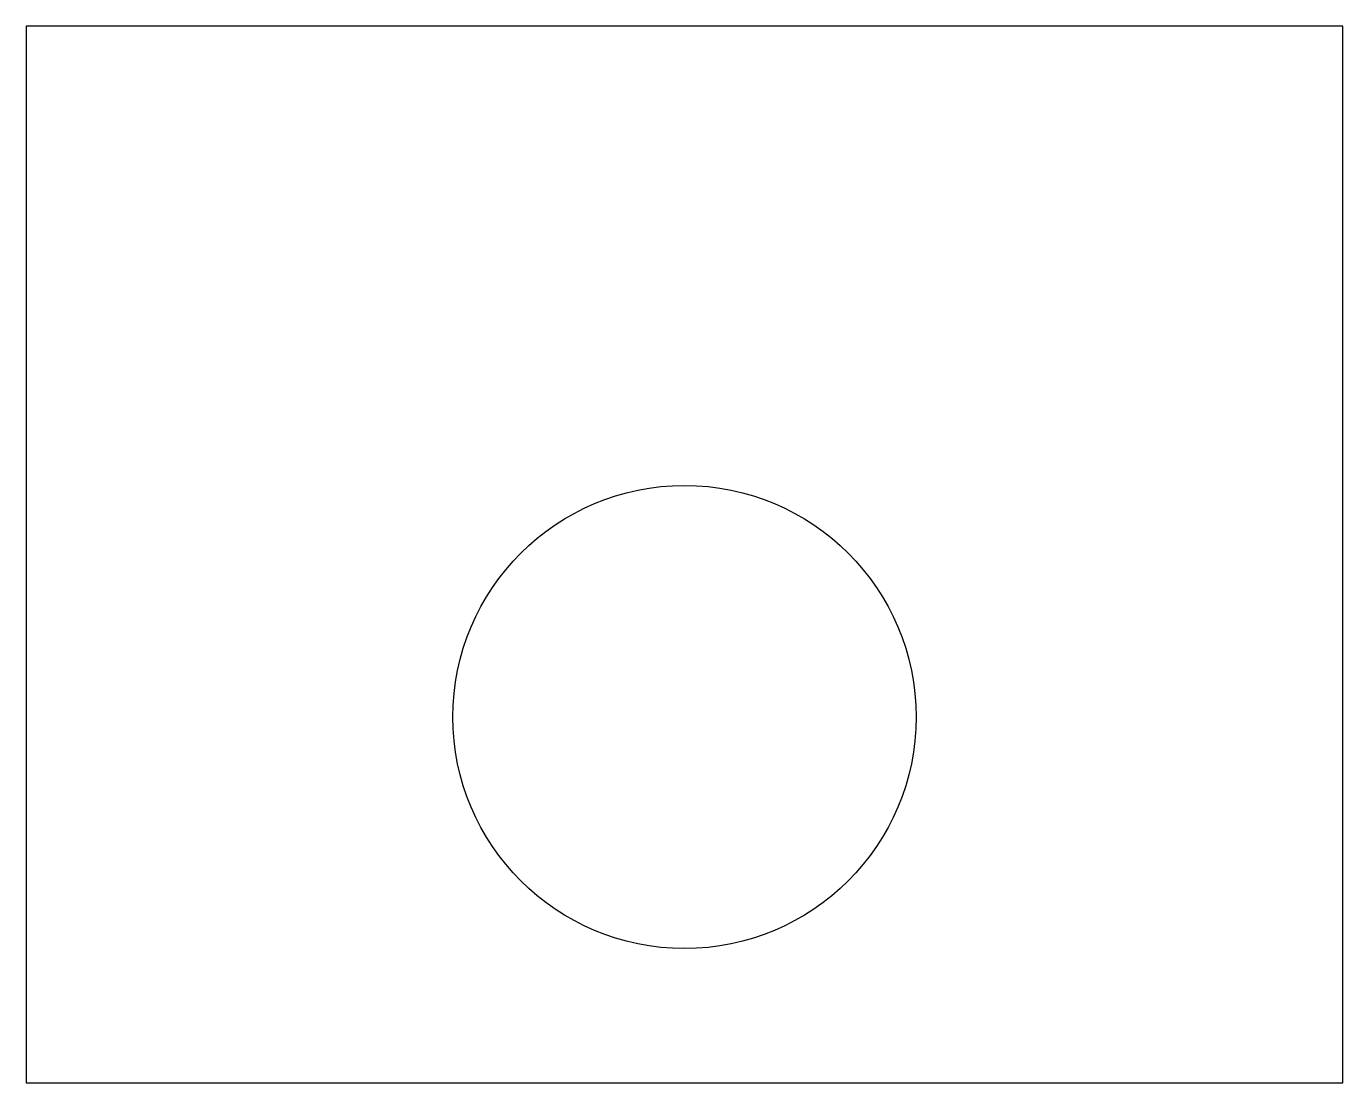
# Model space of a CAD drawing. Header units: millimetres. Extents: x -81 to 81, y 0 to 130.
import ezdxf

# ---------------------------------------------------------------- set-up
doc = ezdxf.new("R2010")
doc.units = ezdxf.units.MM

msp = doc.modelspace()

# ---------------------------------------------------------------- linework, layer by layer
at = {"layer": 'GATEN'}
msp.add_circle((0, 45), 28.5, dxfattribs=at)
at = {"layer": 'SNIJDEN'}
for p, q in [((81, 130), (-81, 130)), ((-81, 130), (-81, 0)), ((81, 0), (81, 130)), ((-81, 0), (81, 0))]:
    msp.add_line(p, q, dxfattribs=at)

doc.saveas('drawing.dxf')
